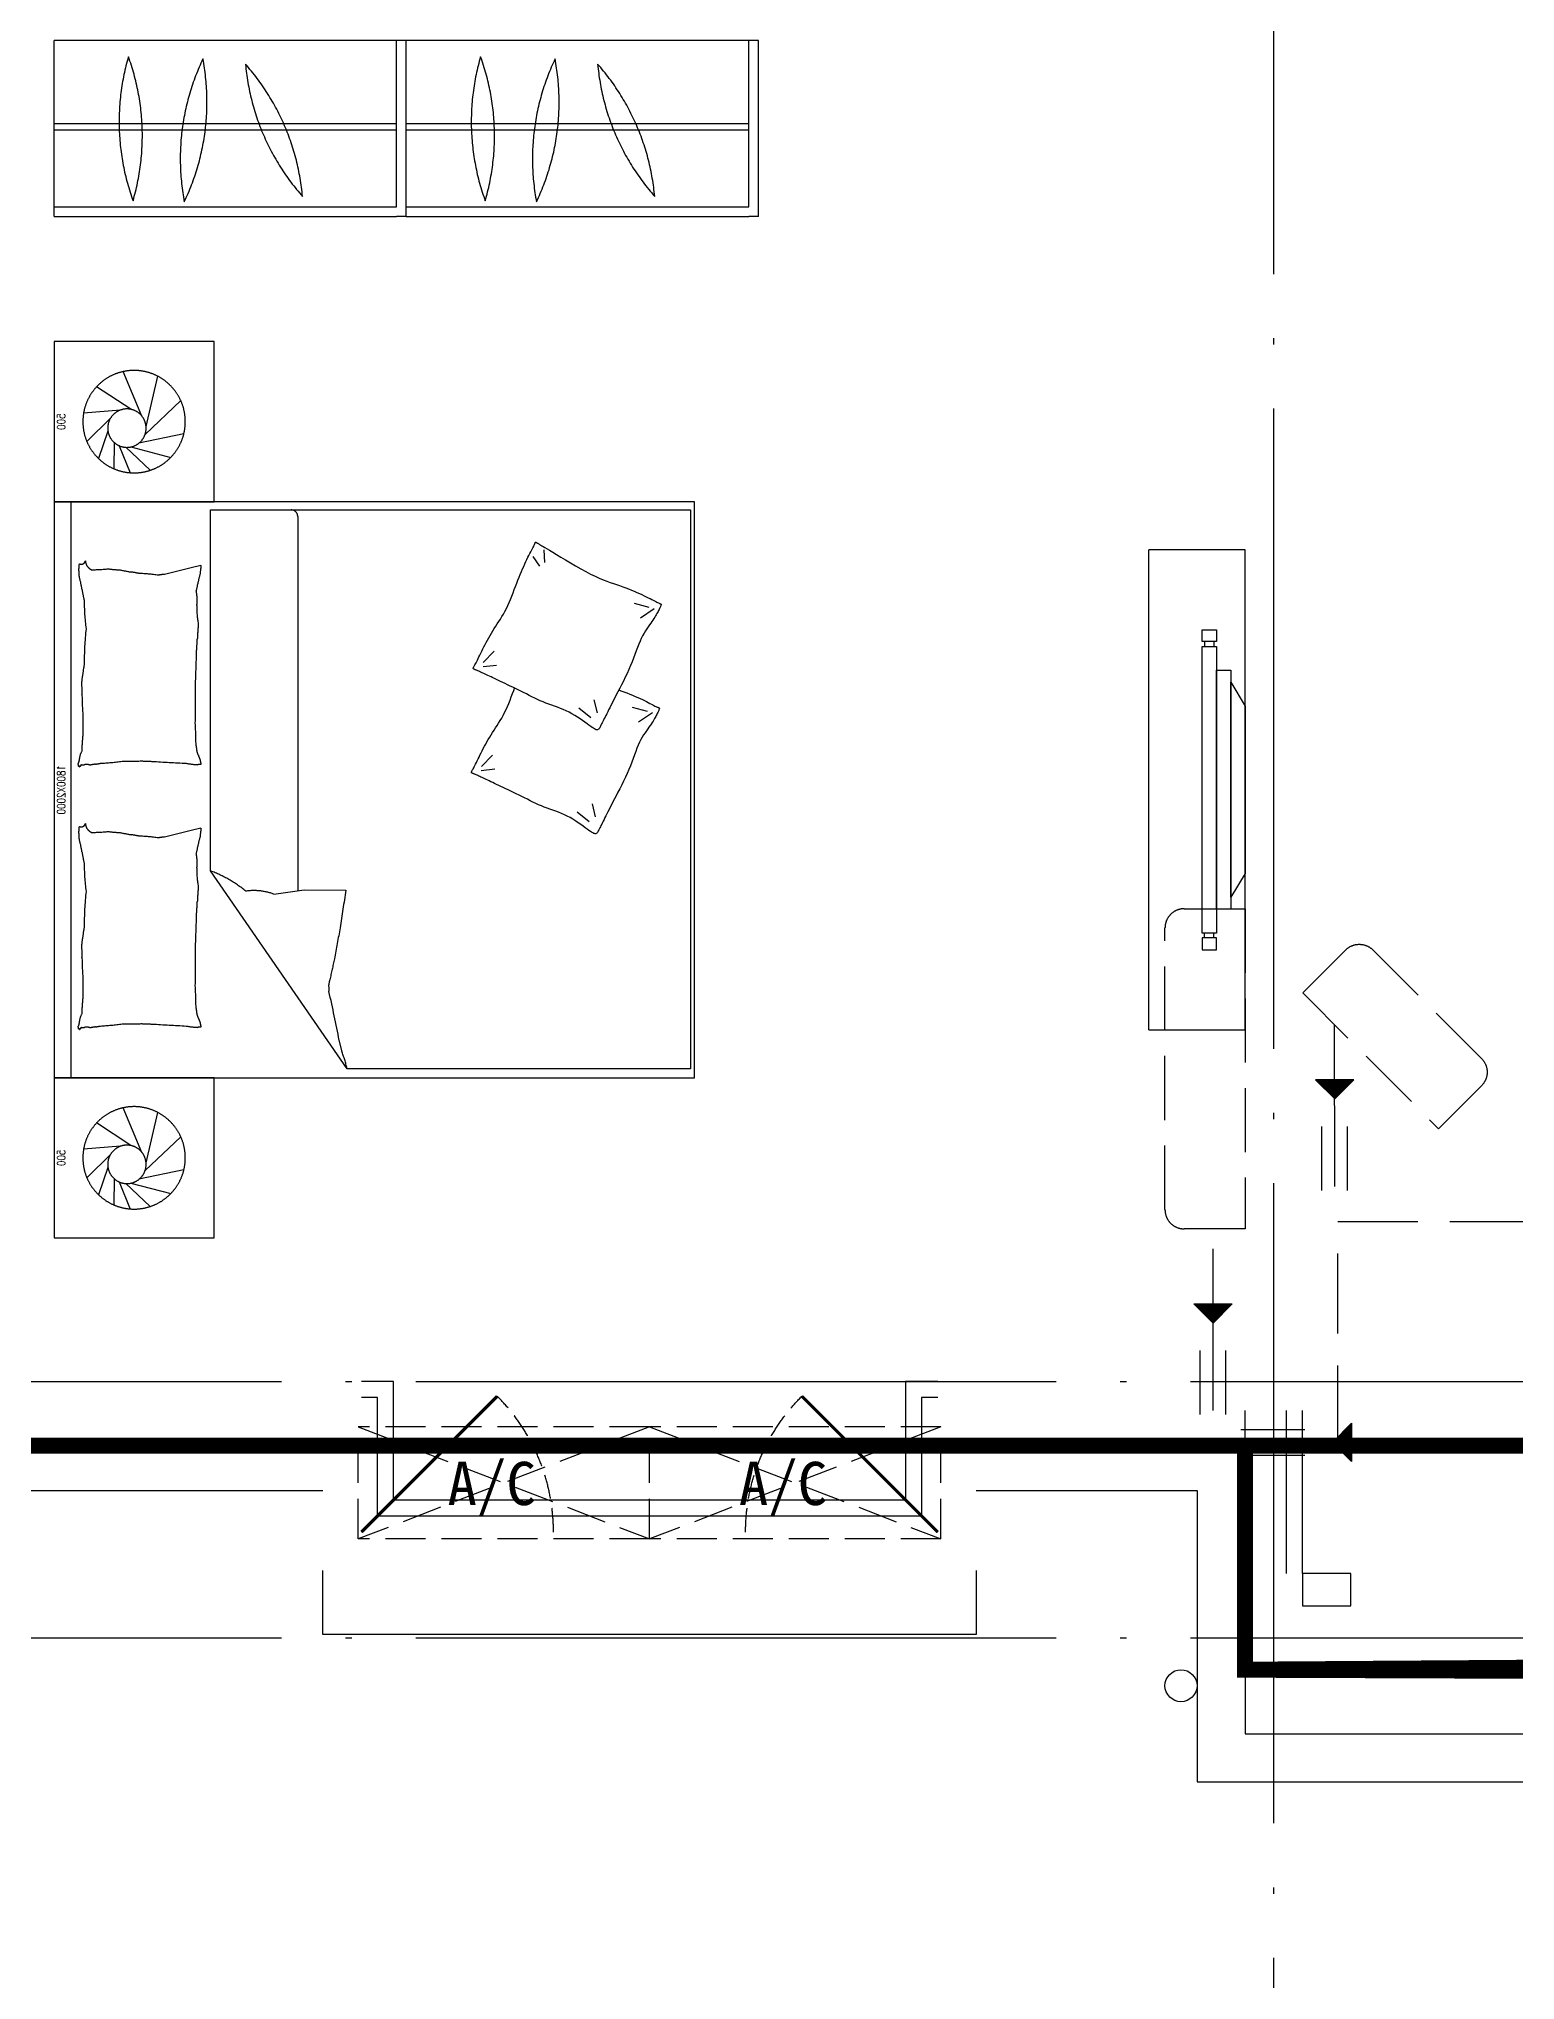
# Model space of a CAD drawing. Extents: x 23000734 to 24262965, y -11528137 to -9789882.
# Drawn here: x 24231257 to 24235869, y -10053910 to -10047845 of the extents above; entities that cross this region are included whole.
import ezdxf
from ezdxf.enums import TextEntityAlignment as Align

# ---------------------------------------------------------------- set-up
doc = ezdxf.new("R2010")
doc.units = 0
doc.header["$LTSCALE"] = 1000
for name, pattern in [('DASH', [0.35, 0.25, -0.1]), ('DASHDOTX2', [50.8, 25.4, -12.7, 0, -12.7]), ('DOTE', [2.4200000000000004, 2, -0.2, 0.02, -0.2])]:
    doc.linetypes.add(name, pattern=pattern)
for name, color, linetype in [('0-0全面积', 3, 'Continuous'), ('0-0半面积', 10, 'Continuous'), ('0-开启示意', 154, 'Continuous'), ('0-栏杆', 141, 'Continuous'), ('0-看线', 173, 'Continuous'), ('0-线脚', 6, 'Continuous'), ('_0', 7, 'Continuous'), ('A-SURFACE', 6, 'Continuous'), ('A-活动家具', 8, 'Continuous'), ('B-家具', 167, 'DASHDOTX2'), ('BALCONY', 6, 'Continuous'), ('DOTE', 249, 'DOTE'), ('KT', 8, 'Continuous'), ('PUB_STRM', 4, 'Continuous'), ('图审修改', 1, 'Continuous'), ('栏杆', 163, 'Continuous'), ('空调', 6, 'Continuous')]:
    doc.layers.add(name, color=color, linetype=linetype)
doc.layers.add('J-洁具', color=167, linetype='Continuous', lineweight=9)
doc.styles.add('Dimension', font='romans.shx', dxfattribs={"width": 0.8, "bigfont": 'chs.shx'})
doc.styles.add('黑体', font='SIMHEI_0.TTF', dxfattribs={"width": 0.8})

# ---------------------------------------------------------------- blocks, each defined once
blk = doc.blocks.new('cvb')
at = {"layer": 'B-家具'}
for p, q in [((23188.14249599422, 22857.39093565755), (23488.14249599399, 22857.39093565755)), ((23188.14249599422, 22857.39093565755), (23188.14249599422, 21357.39093565755)), ((23488.14249599399, 22857.39093565755), (23488.14249599399, 21357.39093565755)), ((23353.8129949295, 22570.07750280946), (23353.8129949295, 22607.39093564404)), ((23353.8129949295, 22607.39093564404), (23398.58911433117, 22607.39093564404)), ((23398.58911433117, 22570.07750280946), (23353.8129949295, 22570.07750280946)), ((23361.27568149636, 22570.07750280946), (23361.27568149636, 22555.15212967526)), ((23391.12642776431, 22570.07750280946), (23391.12642776431, 22555.15212967526)), ((23398.58911433117, 22607.39093564404), (23398.58911433117, 22570.07750280946)), ((23398.58911433117, 22555.15212967526), (23353.8129949295, 22555.15212967526)), ((23353.8129949295, 22555.15212967526), (23353.8129949295, 21659.62974164262)), ((23398.58911433117, 21659.62974164262), (23398.58911433117, 22555.15212967526)), ((23443.36523373285, 22480.52526400611), (23398.58911433117, 22480.52526400611)), ((23398.58911433117, 22480.52526400611), (23398.58911433117, 21734.25660731178)), ((23443.36523373285, 21734.25660731178), (23443.36523373285, 22480.52526400611)), ((23488.1413531343, 22368.58496550191), (23443.36523373285, 22443.21183117107)), ((23443.36523373285, 22443.21183117107), (23443.36523373285, 21771.57004014635)), ((23488.1413531343, 21846.19690581597), (23488.1413531343, 22368.58496550191)), ((23443.36523373285, 21771.57004014635), (23488.1413531343, 21846.19690581597)), ((23398.58911433117, 21734.25660731178), (23443.36523373285, 21734.25660731178)), ((23353.8129949295, 21659.62974164262), (23398.58911433117, 21659.62974164262)), ((23361.27568149636, 21644.70436850842), (23361.27568149636, 21659.62974164262)), ((23391.12642776431, 21644.70436850842), (23391.12642776431, 21659.62974164262)), ((23398.58911433117, 21644.70436850842), (23353.8129949295, 21644.70436850842)), ((23353.8129949295, 21644.70436850842), (23353.8129949295, 21607.39093567384)), ((23353.8129949295, 21607.39093567384), (23398.58911433117, 21607.39093567384)), ((23398.58911433117, 21607.39093567384), (23398.58911433117, 21644.70436850842)), ((23488.14249599399, 21357.39093565755), (23188.14249599422, 21357.39093565755))]:
    blk.add_line(p, q, dxfattribs=at)
blk = doc.blocks.new('bed by Fuxin1')
at = {"layer": 'B-家具'}
for p, q in [((-1186.271166650578, -207.6046487912536), (-1176.753190827556, -92.25252211047336)), ((-1161.849783739541, -176.9984500540886), (-1088.072924720123, -102.4702153892722)), ((1113.728833349422, -207.6046487912536), (1123.246809172444, -92.25252211024053)), ((1138.150216260459, -176.9984500538558), (1211.927075279877, -102.4702153892722)), ((-1188.577992403414, -239.3654132816009), (-1259.094473023433, -132.9598532309756)), ((-1119.952157660387, -168.4773365664296), (-1034.936039839871, -138.8231810485013)), ((1111.422007596586, -239.3654132816009), (1040.905526976567, -132.9598532309756)), ((1180.047842339613, -168.4773365661968), (1265.063960160129, -138.8231810482685)), ((-1167.251010463573, -274.4944926591124), (-1306.299359836616, -215.7872813900467)), ((-1085.334761456586, -187.3115211499389), (-1003.034894743469, -186.7445035043638)), ((-1074.842479303479, -203.4350596559234), (-990.2083604168147, -237.5140224564821)), ((-1070.998925298452, -239.9606974695344), (-1038.522465684917, -364.7726419626269)), ((-1069.811269171536, -224.5112741049379), (-998.2065077074803, -300.5839470343199)), ((1132.748989536427, -274.4944926588796), (993.7006401633844, -215.7872813898139)), ((1214.665238543414, -187.3115211499389), (1296.965105256531, -186.7445035043638)), ((1225.157520696521, -203.4350596556906), (1309.791639583185, -237.5140224564821)), ((1229.001074701548, -239.9606974695344), (1261.477534315083, -364.7726419623941)), ((1230.188730828464, -224.5112741047051), (1301.793492292985, -300.5839470343199)), ((-1134.362157017924, -287.4755647075363), (-1291.667503811419, -324.5741933402605)), ((-1110.339517173823, -284.4567467980087), (-1216.133386817295, -395.6927422629669)), ((-1084.198009771295, -265.0417793807574), (-1113.227470436599, -405.7169903046452)), ((1165.637842982076, -287.4755647075363), (1008.332496188115, -324.5741933402605)), ((1189.660482826177, -284.4567467980087), (1083.866613182705, -395.6927422629669)), ((1215.801990228705, -265.0417793807574), (1186.772529563401, -405.7169903044123))]:
    blk.add_line(p, q, dxfattribs=at)
at = {"layer": 'B-家具', "extrusion": (0, 0, -1)}
for p, q in [((-115.1078888084739, -1333.686567584286), (-121.8590299361385, -1337.079488043673)), ((-108.5549111110158, -1330.457889473997), (-115.1078888084739, -1333.686567584286)), ((-102.24558538571, -1327.394919957733), (-108.5549111110158, -1330.457889473997)), ((-96.2254001731053, -1324.499125280418), (-102.24558538571, -1327.394919957733)), ((-90.53984401468188, -1321.771971687209), (-96.2254001731053, -1324.499125280418)), ((-85.23440545191988, -1319.214925423265), (-90.53984401468188, -1321.771971687209)), ((-80.35457302583382, -1316.829452733509), (-85.23440545191988, -1319.214925423265)), ((-75.94583527790383, -1314.617019863101), (-80.35457302583382, -1316.829452733509)), ((-72.04023060994223, -1312.58043037029), (-75.94583527790383, -1314.617019863101)), ((-68.61599686741829, -1310.727837066166), (-72.04023060994223, -1312.58043037029)), ((-65.63792175566778, -1309.068730074447), (-68.61599686741829, -1310.727837066166)), ((-63.07079298002645, -1307.612599520013), (-65.63792175566778, -1309.068730074447)), ((-60.87939824629575, -1306.368935526814), (-63.07079298002645, -1307.612599520013)), ((-59.02852526074275, -1305.347228218801), (-60.87939824629575, -1306.368935526814)), ((-57.48296172870323, -1304.556967720855), (-59.02852526074275, -1305.347228218801)), ((-56.20749535551295, -1304.00764415646), (-57.48296172870323, -1304.556967720855)), ((-55.16671571740881, -1303.704492753139), (-56.20749535551295, -1304.00764415646)), ((-54.32441986957565, -1303.635729148984), (-55.16671571740881, -1303.704492753139)), ((-53.64420673809946, -1303.785314084729), (-54.32441986957565, -1303.635729148984)), ((-53.0896752490662, -1304.137208301341), (-53.64420673809946, -1303.785314084729)), ((-52.62442432809621, -1304.675372540019), (-53.0896752490662, -1304.137208301341)), ((-52.21205290127546, -1305.383767541265), (-52.62442432809621, -1304.675372540019)), ((-51.81615989422426, -1306.246354046511), (-52.21205290127546, -1305.383767541265)), ((-51.40034423209727, -1307.247092796257), (-51.81615989422426, -1306.246354046511)), ((-50.93290496245027, -1308.375453274231), (-51.40034423209727, -1307.247092796257)), ((-50.40094161359593, -1309.642939933576), (-50.93290496245027, -1308.375453274231)), ((-49.79625383485109, -1311.066565969726), (-50.40094161359593, -1309.642939933576)), ((-49.11064127553254, -1312.663344578585), (-49.79625383485109, -1311.066565969726)), ((-48.33590358542278, -1314.450288955821), (-49.11064127553254, -1312.663344578585)), ((-47.46384041383862, -1316.444412296871), (-48.33590358542278, -1314.450288955821)), ((-46.48625141009688, -1318.662727797404), (-47.46384041383862, -1316.444412296871)), ((-45.39493622351438, -1321.122248653322), (-46.48625141009688, -1318.662727797404)), ((-44.1828312673606, -1323.836795383599), (-45.39493622351438, -1321.122248653322)), ((-42.84742000885308, -1326.807417800417), (-44.1828312673606, -1323.836795383599)), ((-41.38732267916203, -1330.031973039266), (-42.84742000885308, -1326.807417800417)), ((-39.80115950992331, -1333.508318236331), (-41.38732267916203, -1330.031973039266)), ((-38.08755073137581, -1337.234310526866), (-39.80115950992331, -1333.508318236331)), ((-216.1905339038931, -1393.420611183858), (-224.1694173384458, -1398.163228216348)), ((-208.4983374774456, -1388.626814885531), (-216.1905339038931, -1393.420611183858)), ((-201.0250836452469, -1383.815957757179), (-208.4983374774456, -1388.626814885531)), ((-193.703027994372, -1379.022158234613), (-201.0250836452469, -1383.815957757179)), ((-186.4644261118956, -1374.279534753412), (-193.703027994372, -1379.022158234613)), ((-179.2415335844271, -1369.62220574962), (-186.4644261118956, -1374.279534753412)), ((-171.9821615256369, -1365.079506652663), (-179.2415335844271, -1369.62220574962)), ((-164.6963431518525, -1360.661640867591), (-171.9821615256369, -1365.079506652663)), ((-157.4096672073938, -1356.374028793303), (-164.6963431518525, -1360.661640867591)), ((-150.1477224351838, -1352.222090828698), (-157.4096672073938, -1356.374028793303)), ((-142.9360975786112, -1348.211247372674), (-150.1477224351838, -1352.222090828698)), ((-135.8003813810647, -1344.346918823896), (-142.9360975786112, -1348.211247372674)), ((-128.7661625854671, -1340.634525581263), (-135.8003813810647, -1344.346918823896)), ((-121.8590299361385, -1337.079488043673), (-128.7661625854671, -1340.634525581263)), ((-36.24511657562107, -1341.207807046827), (-38.08755073137581, -1337.234310526866)), ((-34.27247727336362, -1345.4266649317), (-36.24511657562107, -1341.207807046827)), ((-32.16825305577368, -1349.888741317205), (-34.27247727336362, -1345.4266649317)), ((-29.93051329720765, -1354.595461925492), (-32.16825305577368, -1349.888741317205)), ((-27.55512394523248, -1359.562526824651), (-29.93051329720765, -1354.595461925492)), ((-25.0374000906013, -1364.809204668971), (-27.55512394523248, -1359.562526824651)), ((-22.37265682406723, -1370.35476411297), (-25.0374000906013, -1364.809204668971)), ((-19.55620923731476, -1376.218473810935), (-22.37265682406723, -1370.35476411297)), ((-16.58337242016569, -1382.41960241762), (-19.55620923731476, -1376.218473810935)), ((-13.44946146383882, -1388.977418587077), (-16.58337242016569, -1382.41960241762)), ((-10.14979145908728, -1395.911190974293), (-13.44946146383882, -1388.977418587077)), ((-310.5227499543689, -1435.802896210225), (-317.3712477870286, -1438.423138758633)), ((-300.445770715829, -1431.986636486836), (-310.5227499543689, -1435.802896210225)), ((-290.2643822128884, -1428.11532122083), (-300.445770715829, -1431.986636486836)), ((-280.0776393641718, -1424.172537240665), (-290.2643822128884, -1428.11532122083)), ((-269.9845970883034, -1420.141871374333), (-280.0776393641718, -1424.172537240665)), ((-260.0843103034422, -1416.006910450058), (-269.9845970883034, -1420.141871374333)), ((-250.4758339286782, -1411.751241296297), (-260.0843103034422, -1416.006910450058)), ((-241.2582228817046, -1407.358450741041), (-250.4758339286782, -1411.751241296297)), ((-232.5027321930975, -1402.820547547424), (-241.2582228817046, -1407.358450741041)), ((-224.1694173384458, -1398.163228216348), (-232.5027321930975, -1402.820547547424)), ((-6.682753698900342, -1403.228449534159), (-10.14979145908728, -1395.911190974293)), ((-3.05904428428039, -1410.889769427478), (-6.682753698900342, -1403.228449534159)), ((0.7075644819997251, -1418.843987114727), (-3.05904428428039, -1410.889769427478)), ((4.603300297167152, -1427.03993905778), (0.7075644819997251, -1418.843987114727)), ((8.61439085798338, -1435.426461717347), (4.603300297167152, -1427.03993905778)), ((12.72706386214122, -1443.952391554834), (8.61439085798338, -1435.426461717347)), ((16.92754700640216, -1452.566565031419), (12.72706386214122, -1443.952391554834)), ((21.20206798799336, -1461.217818608508), (16.92754700640216, -1452.566565031419)), ((25.53244641842321, -1469.865437089931), (21.20206798799336, -1461.217818608508)), ((29.88286957051605, -1478.5104986527), (25.53244641842321, -1469.865437089931)), ((34.2131166299805, -1487.164529816248), (29.88286957051605, -1478.5104986527)), ((38.48296678438783, -1495.839057100005), (34.2131166299805, -1487.164529816248)), ((42.65219921944663, -1504.545607023872), (38.48296678438783, -1495.839057100005)), ((46.68059312319383, -1513.295706107048), (42.65219921944663, -1504.545607023872)), ((50.52792768133804, -1522.100880869199), (46.68059312319383, -1513.295706107048)), ((54.15398208098486, -1530.972657830222), (50.52792768133804, -1522.100880869199)), ((57.54174095951021, -1539.917612175224), (54.15398208098486, -1530.972657830222)), ((60.7670107553713, -1548.922513753641), (57.54174095951021, -1539.917612175224)), ((63.928803359624, -1557.969181079883), (60.7670107553713, -1548.922513753641)), ((67.12613066053018, -1567.039432669058), (63.928803359624, -1557.969181079883)), ((70.4580045491457, -1576.115087036276), (67.12613066053018, -1567.039432669058)), ((74.0234369141981, -1585.177962695947), (70.4580045491457, -1576.115087036276)), ((77.92143964581192, -1594.209878163412), (74.0234369141981, -1585.177962695947)), ((82.25102463364601, -1603.192651953083), (77.92143964581192, -1594.209878163412)), ((87.07011210406199, -1612.096793991979), (82.25102463364601, -1603.192651953083)), ((92.2722556265071, -1620.847579852212), (87.07011210406199, -1612.096793991979)), ((97.70991710899398, -1629.358976518502), (92.2722556265071, -1620.847579852212)), ((103.2355584572069, -1637.54495097464), (97.70991710899398, -1629.358976518502)), ((108.7016415782273, -1645.319470205111), (103.2355584572069, -1637.54495097464)), ((113.9606283791363, -1652.596501194173), (108.7016415782273, -1645.319470205111)), ((118.864980766084, -1659.290010926081), (113.9606283791363, -1652.596501194173)), ((123.2671606456861, -1665.313966384856), (118.864980766084, -1659.290010926081)), ((127.0484979613684, -1670.607588094892), (123.2671606456861, -1665.313966384856)), ((130.2057947982103, -1675.211110740434), (127.0484979613684, -1670.607588094892)), ((132.7647212790325, -1679.190022545634), (130.2057947982103, -1675.211110740434)), ((130.9312557526864, -1698.777989262715), (133.0221524629742, -1697.567756177392)), ((134.7509475257248, -1682.609811734641), (132.7647212790325, -1679.190022545634)), ((133.0221524629742, -1697.567756177392), (134.7407008218579, -1696.338841320947)), ((134.7407008218579, -1696.338841320947), (136.0689005116001, -1695.037994762184)), ((136.1901436597109, -1685.535966531839), (134.7509475257248, -1682.609811734641)), ((136.0689005116001, -1695.037994762184), (136.9887512130663, -1693.611966570141)), ((137.1079798038118, -1688.033975161379), (136.1901436597109, -1685.535966531839)), ((136.9887512130663, -1693.611966570141), (137.482252608519, -1692.007506814087)), ((137.5301260794513, -1690.169325847179), (137.1079798038118, -1688.033975161379)), ((137.482252608519, -1692.007506814087), (137.5301260794513, -1690.169325847179)), ((7.855473787058145, -1761.354174785316), (18.54713022429496, -1755.816195452353)), ((18.54713022429496, -1755.816195452353), (28.60349808307365, -1750.597342089983)), ((28.60349808307365, -1750.597342089983), (37.93758471915498, -1745.779496642295)), ((37.93758471915498, -1745.779496642295), (46.57914305198938, -1741.348855860066)), ((46.57914305198938, -1741.348855860066), (54.58711239276454, -1737.267695194809)), ((54.58711239276454, -1737.267695194809), (62.02043205266818, -1733.498290098272)), ((62.02043205266818, -1733.498290098272), (68.93804134242237, -1730.002916022437)), ((68.93804134242237, -1730.002916022437), (75.3988795732148, -1726.743848418817)), ((75.3988795732148, -1726.743848418817), (81.4618860562332, -1723.683362739393)), ((81.4618860562332, -1723.683362739393), (87.18600010219961, -1720.783734435681)), ((87.18600010219961, -1720.783734435681), (92.61991292936727, -1718.015009408118)), ((92.61991292936727, -1718.015009408118), (97.77132338704541, -1715.378315348644)), ((97.77132338704541, -1715.378315348644), (102.6376822306775, -1712.882550398353)), ((102.6376822306775, -1712.882550398353), (107.2164402161725, -1710.536612697178)), ((107.2164402161725, -1710.536612697178), (111.5050480994396, -1708.349400386447)), ((111.5050480994396, -1708.349400386447), (115.5009566363879, -1706.329811606091)), ((115.5009566363879, -1706.329811606091), (119.201616583392, -1704.486744496971)), ((119.201616583392, -1704.486744496971), (122.6044786954299, -1702.829097199719)), ((122.6044786954299, -1702.829097199719), (125.7044185507111, -1701.355409842916)), ((125.7044185507111, -1701.355409842916), (128.4860110091977, -1700.022790507413)), ((128.4860110091977, -1700.022790507413), (130.9312557526864, -1698.777989262715)), ((-311.8166082259268, -1764.27136296127), (-309.5671538305469, -1770.565801961813)), ((-309.5671538305469, -1770.565801961813), (-306.0821292712353, -1779.944353712024)), ((-306.0821292712353, -1779.944353712024), (-302.5397221860476, -1789.136301780352)), ((-302.5397221860476, -1789.136301780352), (-298.9661594242789, -1798.094354458619)), ((-298.9661594242789, -1798.094354458619), (-295.3876678366214, -1806.771220038878)), ((-295.3876678366214, -1806.771220038878), (-291.8304742733017, -1815.119606812717)), ((-291.8304742733017, -1815.119606812717), (-288.3208055836149, -1823.092223072192)), ((-129.7414883007295, -1820.755036817165), (-119.6315245558508, -1816.87410855107)), ((-119.6315245558508, -1816.87410855107), (-109.0451655215584, -1812.954565217951)), ((-109.0451655215584, -1812.954565217951), (-98.04209732171148, -1808.919830485946)), ((-98.04209732171148, -1808.919830485946), (-86.68200607923791, -1804.693328022026)), ((-86.68200607923791, -1804.693328022026), (-75.02457791613415, -1800.198481494095)), ((-75.02457791613415, -1800.198481494095), (-63.12949895625934, -1795.35871456936)), ((-63.12949895625934, -1795.35871456936), (-51.06587080750614, -1790.127847511554)), ((-51.06587080750614, -1790.127847511554), (-38.94045702088624, -1784.581286967732)), ((-38.94045702088624, -1784.581286967732), (-26.8694366319105, -1778.824836180313)), ((-26.8694366319105, -1778.824836180313), (-14.96898867702112, -1772.96429839218)), ((-14.96898867702112, -1772.96429839218), (-3.35529219172895, -1767.10547684622)), ((-3.35529219172895, -1767.10547684622), (7.855473787058145, -1761.354174785316)), ((-288.3208055836149, -1823.092223072192), (-284.8848886182532, -1830.641777109355)), ((-284.8848886182532, -1830.641777109355), (-281.5488993772306, -1837.728239420569)), ((-281.5488993772306, -1837.728239420569), (-278.3388104662299, -1844.340629321057)), ((-278.3388104662299, -1844.340629321057), (-275.2805436402559, -1850.475228331285)), ((-275.2805436402559, -1850.475228331285), (-272.4000206547789, -1856.128317971015)), ((-272.4000206547789, -1856.128317971015), (-269.7231632652692, -1861.296179760713)), ((-269.7231632652692, -1861.296179760713), (-267.2758932276629, -1865.97509521991)), ((-267.2758932276629, -1865.97509521991), (-265.0841322964989, -1870.16134586907)), ((-265.0841322964989, -1870.16134586907), (-263.1738022277132, -1873.851213228423)), ((-263.1738022277132, -1873.851213228423), (-261.5611052550375, -1877.048658367246)), ((-261.5611052550375, -1877.048658367246), (-260.2233655233867, -1879.788360553794)), ((-260.2233655233867, -1879.788360553794), (-259.1281876559369, -1882.112678605132)), ((-232.4462374653667, -1881.098153251922), (-229.1837305952795, -1879.402378885774)), ((-229.1837305952795, -1879.402378885774), (-225.7465957249515, -1877.568805625662)), ((-225.7465957249515, -1877.568805625662), (-222.1201616660692, -1875.566856106743)), ((-222.1201616660692, -1875.566856106743), (-218.2897572317161, -1873.365952963708)), ((-218.2897572317161, -1873.365952963708), (-214.2407112340443, -1870.935518831015)), ((-214.2407112340443, -1870.935518831015), (-209.9583524856716, -1868.244976343121)), ((-209.9583524856716, -1868.244976343121), (-205.4280097982846, -1865.263748134952)), ((-205.4280097982846, -1865.263748134952), (-200.6350119849667, -1861.961256841198)), ((-200.6350119849667, -1861.961256841198), (-195.5592554030009, -1858.323332873639)), ((-195.5592554030009, -1858.323332873639), (-190.1589065892622, -1854.401437752647)), ((-190.1589065892622, -1854.401437752647), (-184.3866996252909, -1850.263440776151)), ((-184.3866996252909, -1850.263440776151), (-178.1953685940243, -1845.977211241843)), ((-178.1953685940243, -1845.977211241843), (-171.5376475774683, -1841.610618447186)), ((-171.5376475774683, -1841.610618447186), (-164.3662706566975, -1837.231531690108)), ((-164.3662706566975, -1837.231531690108), (-156.633971914649, -1832.907820268301)), ((-156.633971914649, -1832.907820268301), (-148.2934854333289, -1828.707353479229)), ((-148.2934854333289, -1828.707353479229), (-139.3153706341982, -1824.673926349264)), ((-139.3153706341982, -1824.673926349264), (-129.7414883007295, -1820.755036817165)), ((-259.1281876559369, -1882.112678605132), (-258.2431762753986, -1884.063971339026)), ((-258.2431762753986, -1884.063971339026), (-257.5359360054135, -1885.68459757301)), ((-257.5359360054135, -1885.68459757301), (-256.9740714682266, -1887.016916124616)), ((-256.9740714682266, -1887.016916124616), (-256.5251872879453, -1888.103285811143)), ((-256.5251872879453, -1888.103285811143), (-256.1568880872801, -1888.986065450124)), ((-256.1568880872801, -1888.986065450124), (-255.8349388483912, -1889.70037564286)), ((-255.8349388483912, -1889.70037564286), (-255.5177459921688, -1890.252384125721)), ((-255.5177459921688, -1890.252384125721), (-255.1618762989528, -1890.641020418145)), ((-255.1618762989528, -1890.641020418145), (-254.7238965486176, -1890.865214040736)), ((-254.7238965486176, -1890.865214040736), (-254.1603735210374, -1890.923894513166)), ((-254.1603735210374, -1890.923894513166), (-253.4278739960864, -1890.815991355106)), ((-253.4278739960864, -1890.815991355106), (-252.4829647545703, -1890.540434087161)), ((-252.4829647545703, -1890.540434087161), (-251.2822125763632, -1890.096152228536)), ((-251.2822125763632, -1890.096152228536), (-249.7923255972564, -1889.483557328815)), ((-249.7923255972564, -1889.483557328815), (-248.0205773795024, -1888.708989051403)), ((-248.0205773795024, -1888.708989051403), (-245.9843828412704, -1887.780269088922)), ((-245.9843828412704, -1887.780269088922), (-243.7011568997987, -1886.705219134688)), ((-243.7011568997987, -1886.705219134688), (-241.1883144732565, -1885.491660881089)), ((-241.1883144732565, -1885.491660881089), (-238.4632704802789, -1884.147416020744)), ((-238.4632704802789, -1884.147416020744), (-235.5434398385696, -1882.68030624697)), ((-235.5434398385696, -1882.68030624697), (-232.4462374653667, -1881.098153251922))]:
    blk.add_line(p, q, dxfattribs=at)
at = {"layer": 'B-家具'}
for points in [[(-900, 0), (-900, -500), (-1400, -500), (-1400, 0)], [(1400, 0), (1400, -500), (900, -500), (900, 0)]]:
    blk.add_lwpolyline(points, close=True, dxfattribs=at)
at = {"layer": 'B-家具', "extrusion": (0, 0, -1)}
for points in [[(900, 0), (-900, 0), (-900, -2000), (900, -2000)], [(557.2088041095994, -1886.652070249664), (553.9462972395122, -1884.956295883283), (550.5091623691842, -1883.122722623404), (546.8827283103019, -1881.120773104485), (543.0523238759488, -1878.919869961217), (539.003277878277, -1876.489435828524), (534.7209191299044, -1873.798893340863), (530.1905764425173, -1870.817665132694), (525.3975786291994, -1867.51517383894), (520.3218220472336, -1863.877249871148), (514.9214732330292, -1859.955354750389), (509.1492662695237, -1855.817357773893), (502.9579352382571, -1851.531128239352), (496.300214221701, -1847.164535444696), (489.1288373009302, -1842.785448687617), (481.3965385588817, -1838.46173726581), (473.0560520775616, -1834.261270476738), (464.0779372784309, -1830.227843346773), (454.5040549449623, -1826.308953814907), (444.3940911996178, -1822.428025548579), (433.8077321657911, -1818.508482215693), (422.8046639659442, -1814.473747483455), (411.4445727234706, -1810.247245019535), (399.7871445603669, -1805.752398491604), (387.8920656004921, -1800.912631567102), (375.8284374517389, -1795.681764509296), (363.703023665119, -1790.135203965241), (351.6320032761432, -1784.378753177822), (339.7315553212538, -1778.518215389922), (328.1178588359617, -1772.659393843962), (316.9070928571746, -1766.908091783058), (306.2154364199378, -1761.370112450095), (296.1590685611591, -1756.151259087492), (286.8249819250777, -1751.333413640037), (278.1834235922433, -1746.902772857808), (270.1754542510025, -1742.821612192551), (262.7421345915645, -1739.052207096014), (255.8245253018104, -1735.556833019946), (249.3636870710179, -1732.297765416326), (243.3006805879995, -1729.237279736903), (237.5765665420331, -1726.337651433423), (232.1426537143998, -1723.568926405627), (226.9912432571873, -1720.932232346386), (222.1248844135553, -1718.436467395863), (217.5461264280602, -1716.09052969492), (213.2575185447931, -1713.903317383956), (209.2616100078449, -1711.8837286036), (205.5609500608407, -1710.040661494713), (202.1580879483372, -1708.383014197228), (199.0581480935216, -1706.909326840425), (196.276555635035, -1705.576707505155), (193.8313108915463, -1704.331906260224), (191.7404141812585, -1703.121673175134), (190.0218658223748, -1701.892758318456), (188.6936661326326, -1700.591911759693), (187.7738154311664, -1699.16588356765), (187.2803140357137, -1697.561423811596), (187.2324405647814, -1695.723242844921), (187.654586840421, -1693.587892158888), (188.5724229845218, -1691.089883529581), (190.011619118508, -1688.163728732383), (191.9978453652002, -1684.743939543376), (194.5567718460225, -1680.765027738176), (197.7140686828643, -1676.161505092634), (201.4954059985466, -1670.867883382598), (205.8975858781487, -1664.84392792359), (210.8019382650964, -1658.150418191915), (216.0609250660054, -1650.873387202853), (221.5270081870258, -1643.098867972149), (227.0526495352387, -1634.912893516012), (232.4903110177256, -1626.401496849954), (237.6924545401707, -1617.650710989488), (242.5115420105867, -1608.746568950824), (246.8411269984208, -1599.763795160921), (250.7391297300346, -1590.731879693689), (254.304562095087, -1581.669004033785), (257.6364359837025, -1572.5933496668), (260.8337632846087, -1563.523098077625), (263.9955558888614, -1554.47643075115), (267.2208256847225, -1545.471529172966), (270.6085845632479, -1536.526574827731), (274.2346389628947, -1527.65479786694), (278.0819735210389, -1518.849623104557), (282.1103674243204, -1510.099524021382), (286.2795998598449, -1501.392974097747), (290.5494500142522, -1492.718446813989), (294.8796970737167, -1484.064415650442), (299.2301202258095, -1475.419354087673), (303.5604986562394, -1466.771735606249), (307.8350196378306, -1458.12048202916), (312.0355027820915, -1449.506308552576), (316.1481757862493, -1440.980378714856), (320.1592663470656, -1432.59385605529), (324.055002162233, -1424.397904112469), (327.8216109285131, -1416.443686424987), (331.4453203431331, -1408.782366531901), (334.91235810332, -1401.465107971802), (338.2120281080715, -1394.531335584819), (341.3459390643984, -1387.973519415129), (344.3187758810818, -1381.772390808677), (347.1352234683, -1375.908681110712), (349.7999667343684, -1370.363121666713), (352.3176905889995, -1365.116443822393), (354.6930799409747, -1360.149378923234), (356.9308197000064, -1355.442658314947), (359.0350439175963, -1350.980581929442), (361.0076832198538, -1346.761724044569), (362.8501173756085, -1342.788227524608), (364.5637261536904, -1339.062235234072), (366.1498893233947, -1335.585890037008), (367.6099866530858, -1332.361334798159), (368.9453979115933, -1329.390712381341), (370.1575028677471, -1326.676165651064), (371.2488180543296, -1324.216644795146), (372.2264070580713, -1321.99832929438), (373.0984702296555, -1320.00420595333), (373.8732079197653, -1318.217261576094), (374.5588204790838, -1316.620482967468), (375.1635082578287, -1315.196856931085), (375.695471606683, -1313.929370271973), (376.16291087633, -1312.801009793999), (376.578726538457, -1311.80027104402), (376.9746195455082, -1310.937684539007), (377.3869909723289, -1310.229289537529), (377.8522418932989, -1309.691125299083), (378.4067733823322, -1309.339231082471), (379.0869865138084, -1309.189646146726), (379.9292823616415, -1309.258409750881), (380.9700619997457, -1309.561561154202), (382.245528372936, -1310.110884718364), (383.7910919049755, -1310.901145216543), (385.6419648905285, -1311.922852524323), (387.8333596242592, -1313.166516517755), (390.4004883999005, -1314.622647072189), (393.378563511651, -1316.281754063675), (396.8027972541749, -1318.134347368032), (400.7084019221365, -1320.170936860843), (405.1171396700665, -1322.383369731251), (409.9969720961526, -1324.768842421006), (415.3024106589146, -1327.325888684951), (420.987966817338, -1330.053042277927), (427.0081520299427, -1332.948836955242), (433.3174777552485, -1336.011806471739), (439.8704554527067, -1339.240484582027), (446.6215965803713, -1342.633405041182), (453.5287292296998, -1346.188442578772), (460.5629480252974, -1349.900835821405), (467.6986642228439, -1353.765164370183), (474.9102890794165, -1357.77600782644), (482.1722338516265, -1361.927945791045), (489.4589097960852, -1366.215557865333), (496.744728169404, -1370.633423650404), (504.0041002286598, -1375.176122747129), (511.2269927556626, -1379.833451751154), (518.4655946386047, -1384.576075232122), (525.787650289014, -1389.369874754688), (533.2609041216783, -1394.18073188304), (540.9531005481258, -1398.974528181599), (548.9319839826785, -1403.71714521409), (557.2652988373302, -1408.374464544933), (566.0207895259373, -1412.912367738783), (575.2384005724452, -1417.305158293806), (584.8468769476749, -1421.560827447567), (594.7471637325361, -1425.695788371842), (604.8402060084045, -1429.726454238174), (615.0269488571212, -1433.669238218572), (625.2083373600617, -1437.540553484578), (635.2853165986016, -1441.356813207967), (645.1588316545822, -1445.134430560516), (654.745105986949, -1448.88578565279), (664.0214765663259, -1452.607126350515), (672.9805587404408, -1456.290667458205), (681.6149678574875, -1459.928623780375), (689.9173192656599, -1463.513210121542), (697.8802283126861, -1467.03664128622), (705.4963103472255, -1470.491132078925), (712.7581807165407, -1473.868897303939), (719.6557870330289, -1477.158770086011), (726.1684059635736, -1480.336056828033), (732.2726464392617, -1483.37268225383), (737.9451173911802, -1486.240571086295), (743.1624277499504, -1488.911648048554), (747.9011864466593, -1491.357837863965), (752.1380024123937, -1493.551065255655), (755.849484577775, -1495.463254947215), (759.0253378702328, -1497.076113864779), (761.7076512016356, -1498.410477749305), (763.9516094797291, -1499.496964544524), (765.8123976131901, -1500.3661921944), (767.3452005102299, -1501.0487786429), (768.6052030785941, -1501.575341833988), (769.6475902264938, -1501.976499711862), (770.527546862606, -1502.28287022002), (771.2898887777701, -1502.524990120204), (771.9379552979954, -1502.73307144409), (772.4647166323848, -1502.937245040666), (772.8631429905072, -1503.167641758686), (773.1262045809999, -1503.454392447602), (773.2468716134317, -1503.827627956169), (773.21811429644, -1504.317479133606), (773.0329028400593, -1504.954076828901), (772.6874166945927, -1505.762089776341), (772.1906722784042, -1506.744338252116), (771.5548952529207, -1507.898180416785), (770.7923112777062, -1509.220974431839), (769.9151460132562, -1510.710078458069), (768.9356251205318, -1512.362850656966), (767.8659742595628, -1514.176649189554), (766.7184190908447, -1516.148832216859), (765.4777901442721, -1518.316532242345), (764.0193374291994, -1520.875979138538), (762.1909158229828, -1524.063177120173), (759.8403802043758, -1528.11413040245), (756.8155854516663, -1533.264843200101), (752.9643864436075, -1539.75131972786), (748.134638057556, -1547.809564200696), (742.1741951727308, -1557.67558083334), (735.0059031490237, -1569.479805298848), (726.8525692746043, -1582.93039910146), (718.0119913211092, -1597.629955203505), (708.7819670583121, -1613.181066567311), (699.4602942569181, -1629.186326155206), (690.3447706880979, -1645.248326929519), (681.7331941216253, -1660.969661852578), (673.9233623286709, -1675.952923886711), (667.1382447266951, -1689.888679243624), (661.3014973225072, -1702.819387131371), (656.2619477696717, -1714.875480007613), (651.8684237222187, -1726.187390330248), (647.9697528337128, -1736.885550556704), (644.4147627572529, -1747.100393144647), (641.0522811478004, -1756.962350551737), (637.7311356579885, -1766.60185523564), (634.3297204747796, -1776.119718959555), (630.844695915468, -1785.498270709766), (627.3022888302803, -1794.690218777861), (623.7287260685116, -1803.648271456128), (620.1502344808541, -1812.325137036387), (616.5930409175344, -1820.673523810226), (613.0833722278476, -1828.646140069934), (609.6474552620202, -1836.195694106864), (606.3114660214633, -1843.282156418078), (603.1013771104626, -1849.894546318799), (600.0431102844886, -1856.029145328794), (597.1625872990116, -1861.682234968757), (594.485729909502, -1866.850096758222), (592.03845987143, -1871.529012217652), (589.8466989407316, -1875.715262866812), (587.9363688719459, -1879.405130226165), (586.3236718992703, -1882.602575364988), (584.9859321676195, -1885.342277551303), (583.890754299704, -1887.666595602874), (583.0057429196313, -1889.617888336768), (582.2985026491806, -1891.238514570752), (581.7366381124593, -1892.570833122125), (581.287753932178, -1893.657202808652), (580.9194547315128, -1894.539982447866), (580.5975054926239, -1895.254292640602), (580.2803126364015, -1895.80630112323), (579.9244429431856, -1896.194937415887), (579.4864631928504, -1896.419131038478), (578.9229401648045, -1896.477811510675), (578.1904406403191, -1896.369908352848), (577.245531398803, -1896.09435108467), (576.044779220596, -1895.650069226278), (574.5548922414891, -1895.037474326324), (572.7831440237351, -1894.262906048913), (570.7469494850375, -1893.334186086664), (568.4637235435657, -1892.25913613243), (565.9508811174892, -1891.045577878598), (563.2258371245116, -1889.701333018485), (560.3060064823367, -1888.234223244479)]]:
    blk.add_lwpolyline(points, close=True, dxfattribs=at)
for points in [[(900, -52.37141133332625), (-900, -52.37141133332625)], [(-871.5715297618881, -915.9286437097471), (-253.4887384483591, -488.5309666635003), (874.1829246780835, -488.5309666635003), (874.1829246762209, -1987.830453252187), (-871.5715297618881, -1987.830453251721), (-871.5715297618881, -915.9286437097471)], [(397.0730256862007, -1340.545671727275), (432.9155892250128, -1375.210578095168)], [(385.0563422990963, -1340.158618236892), (389.7254259265028, -1382.411107258173)], [(72.31045904196799, -1334.991754729766), (108.1530225807801, -1369.656661097426)], [(60.29377565486357, -1334.604701239383), (64.96285928227007, -1376.857190260431)], [(728.9494307981804, -1495.589427334722), (698.2243059286848, -1516.080198142445)], [(749.3419358036481, -1529.756529383361), (709.74913527444, -1531.917644421337)], [(-99.93508622422814, -1671.414777544793), (-70.38005286082625, -1633.701674328651)], [(240.5070648067631, -1697.236091943458), (281.2042796998285, -1687.377403172199)], [(224.8274804200046, -1676.968694542535), (254.3825137834065, -1639.255591326393)], [(-84.25550183700398, -1691.682174945716), (-43.55828694440424, -1681.823486174457)], [(569.5323652853258, -1859.138204347575), (581.6587592922151, -1812.783822465455)], [(244.7697986410931, -1853.584287350066), (256.8961926479824, -1807.229905467946)], [(564.8063443051651, -1874.375689999666), (536.103724907618, -1831.348695713095)], [(240.0437776609324, -1868.821773002157), (211.3411582633853, -1825.794778715586)]]:
    blk.add_lwpolyline(points, dxfattribs=at)
for points in [[(687.251211585477, -116.5429745744914, -0.2633679387580063), (715.2013219846413, -97.75430850847624, -0.494818049593334), (706.0298315747641, -79.01107210689224, -0.049224722880142), (688.3591742543504, -77.26718010939658, -0.03683084285685488), (664.7169459792785, -79.01107210689224, -0.03189269090005114), (626.7388802799396, -87.146339148283, 0.03578199590794024), (592.8245892510749, -94.13596386322752, 0.03294125786422578), (503.1629196996801, -100.0495171709917, 0.02656446477722478), (391.9357533496805, -94.13596386322752, 0.01790541850743387), (354.4214804815128, -88.77131434390321, -0.03339746369364589), (334.2134693078697, -86.51739610545337, -0.03203962949170233), (297.1309272386134, -87.2498963624239, 0.01844195139599401), (232.8090781271458, -90.27062872354873, 0.01083729396972905), (168.0456150844693, -89.51770859630778, 0.0146238513299216), (120.1373581900261, -86.51739610545337, 0.1112493716170288), (97.59055125107989, -79.21097090258263, -0.1537083434765361), (80.70229540299624, -75.25783948902972, -0.07644441865237665), (73.26584261795506, -76.98089047661051, -0.215512293950284), (71.31298540811986, -79.01107210689224, -0.5858582349918415), (73.97544754855335, -82.05617812671699, 0.3634893070176432), (78.82447259454057, -84.64077979652211, 0.1917162675796268), (78.88179210480303, -96.17591719864868, -0.1296753022843935), (76.94664978655055, -112.7897419566289, -0.01735020617716395), (79.94640701916069, -129.5938077818137, 0.01932564987074087), (82.58011821098626, -144.691795497667, 0.01881751612771467), (89.19446682184935, -213.0738923354074, 0.02182809800300023), (90.09160539740697, -272.3001508982852, 0.006204154150990683), (88.7059699469246, -306.1508249337785, 0.001963060477301382), (82.58011821098626, -413.0446792242583, 0.02834082577139406), (78.30298506794497, -449.1733085790183, -0.1170135268628909), (78.82447259454057, -458.0830469278153, -0.3660599914315623), (80.25354025699198, -459.0143217437435, -0.03973043053543322), (93.84725101385266, -456.206430618884, -0.04830882343294955), (107.5857231193222, -450.7246038741432, 0.06298072309659007), (118.2595353820361, -446.8234903111588, 0.04057962526906563), (141.6568663939834, -443.4429186061025, 0.01434509448698189), (208.396793759428, -441.193641384365, 0.005484417203043295), (333.8414782835171, -441.9422507430427, 0.007152706093716156), (429.9843920636922, -444.9468740022276, 0.008761568534077738), (472.5286446250975, -447.6336746555753, -0.008153125598941395), (518.243827633094, -450.5765816920903, -0.062510027184643), (575.3731484720483, -446.1759572878946, 0.07866928622711804), (620.9599967985414, -444.1359638632275, 0.04782509249240578), (643.321428057272, -448.8524277976248, -0.03449399439776361), (674.1062559741549, -456.206430618884, -0.02357138933912706), (699.4414412425831, -459.2200790029019, -0.5102284767959722), (700.3961671967991, -458.0830469278153), (692.8846800099127, -428.0574684587773), (672.2282372121699, -345.4873395247851, 0.07304093537064038), (670.2772079878487, -325.9065072399098, 0.02330510139215026), (675.9840787826106, -264.7938268994913, 0.01829888887620833), (680.0539973652922, -241.9493953697383, -0.01096989137638526), (687.3991565108299, -203.9543015402742, -0.04228118779746248), (690.3059759689495, -169.6408977345563, -0.02720052651343665), (687.3991565108299, -116.2472843420692)], [(-133.4106793468818, -116.5429745744914, -0.2633679387580063), (-105.4605689472519, -97.75430850824341, -0.494818049593334), (-114.632059357129, -79.01107210665941, -0.049224722880142), (-132.3027166775428, -77.26718010939658, -0.03683084285685488), (-155.9449449526146, -79.01107210665941, -0.03189269090005114), (-193.9230106524192, -87.146339148283, 0.03578199590794024), (-227.8373016812839, -94.13596386299469, 0.03294125786422578), (-317.4989712322131, -100.0495171707589, 0.02656446477722478), (-428.7261375826783, -94.13596386299469, 0.01790541850743387), (-466.240410450846, -88.77131434390321, -0.03339746369364589), (-486.4484216240235, -86.51739610545337, -0.03203962949170233), (-523.5309636932798, -87.24989636219107, 0.01844195139599401), (-587.8528128047474, -90.2706287233159, 0.01083729396972905), (-652.6162758474238, -89.51770859607495, 0.0146238513299216), (-700.524532741867, -86.51739610545337, 0.1112493716170288), (-723.0713396808133, -79.21097090258263, -0.1537083434765361), (-739.9595955293626, -75.25783948879689, -0.07644441865237665), (-747.3960483144037, -76.98089047637768, -0.215512293950284), (-749.348905524239, -79.01107210665941, -0.5858582349918415), (-746.6864433833398, -82.05617812671699, 0.3634893070176432), (-741.8374183373526, -84.64077979652211, 0.1917162675796268), (-741.7800988275558, -96.17591719864868, -0.1296753022843935), (-743.7152411458082, -112.7897419566289, -0.01735020617716395), (-740.7154839131981, -129.5938077818137, 0.01932564987074087), (-738.0817727209069, -144.6917954974342, 0.01881751612771467), (-731.4674241100438, -213.0738923351746, 0.02182809800300023), (-730.5702855344862, -272.3001508980524, 0.006204154150990683), (-731.9559209849685, -306.1508249335457, 0.001963060477301382), (-738.0817727209069, -413.0446792242583, 0.02834082577139406), (-742.3589058639482, -449.1733085787855, -0.1170135268628909), (-741.8374183373526, -458.0830469278153, -0.3660599914315623), (-740.4083506753668, -459.0143217437435, -0.03973043053543322), (-726.8146399180405, -456.206430618884, -0.04830882343294955), (-713.0761678130366, -450.7246038739104, 0.06298072309659007), (-702.4023555503227, -446.8234903111588, 0.04057962526906563), (-679.0050245379098, -443.4429186058696, 0.01434509448698189), (-612.2650971724652, -441.193641384365, 0.005484417203043295), (-486.8204126488417, -441.9422507430427, 0.007152706093716156), (-390.6774988682009, -444.9468740022276, 0.008761568534077738), (-348.1332463067956, -447.6336746553425, -0.008153125598941395), (-302.4180632987991, -450.5765816918574, -0.062510027184643), (-245.2887424598448, -446.1759572878946, 0.07866928622711804), (-199.7018941333517, -444.1359638629947, 0.04782509249240578), (-177.3404628750868, -448.8524277976248, -0.03449399439776361), (-146.5556349582039, -456.206430618884, -0.02357138933912706), (-121.2204496897757, -459.2200790026691, -0.5102284767959722), (-120.2657237355597, -458.0830469278153), (-127.7772109219804, -428.0574684587773), (-148.4336537197232, -345.4873395245522, 0.07304093537064038), (-150.3846829440445, -325.9065072399098, 0.02330510139215026), (-144.6778121497482, -264.7938268992584, 0.01829888887620833), (-140.6078935670666, -241.9493953695055, -0.01096989137638526), (-133.2627344215289, -203.9543015400413, -0.04228118779746248), (-130.3559149634093, -169.6408977343235, -0.02720052651343665), (-133.2627344215289, -116.2472843418363)], [(-253.4887384483591, -488.5309666635003, -0.08527181791425814), (-316.7940449686721, -598.6369900370482, -0.1240444849517736), (-326.0039442060515, -686.165908616269), (-312.3645978039131, -781.5758952042088), (-314.1106356126256, -911.7165031465702)], [(874.1829213346355, -741.1308476366103, -0.4142135623730951), (854.1829213346355, -761.1308476366103), (-315.2873221011832, -761.1308476363774)], [(-314.1106356126256, -911.7165031465702, 0.007867340924848762), (-431.724163627252, -893.9427607995458, 0.009508478027396487), (-528.4709835872054, -875.8640361276921, 0.006616053903061012), (-593.4851917438209, -861.5313435217831, -0.02382834318505506), (-611.672466289252, -858.1735341965687, -0.08071255460158701), (-630.3118345378898, -858.6611640215851, -0.009590774921426131), (-782.9168558949605, -890.6158193459269, -0.0131328366423957), (-816.3553277351893, -899.2202505094465, -0.007859366051062735), (-871.5715297618881, -915.9286437097471)]]:
    blk.add_lwpolyline(points, format="xyb", dxfattribs=at)
at = {"layer": 'B-家具'}
for centre, radius in [((-1150, -250), 160), ((1150, -250), 160), ((-1129.727768393699, -227.6756256867666), 60), ((1170.272231606301, -227.6756256867666), 60)]:
    blk.add_circle(centre, radius, dxfattribs=at)
at = {"layer": 'B-家具', "style": 'Dimension', "width": 0.8}
for s, p in [('500', (-1150.000000000133, -22.5)), ('1800X2000', (1.995630327655817e-10, -22.49999999999998)), ('500', (1149.999999999867, -22.5))]:
    blk.add_text(s, height=25, dxfattribs=at).set_placement(p, align=Align.MIDDLE_CENTER)
blk = doc.blocks.new('衣柜2')
at = {"layer": 'B-家具'}
for p, q in [((1099.999999997206, 0.004932847106829286), (0, 0)), ((0, -549.9704029178247), (0, 0)), ((1069.999999997206, -519.9946948308498), (1069.999999997206, 0.004932846873998642)), ((1099.999999997206, -549.9950671528932), (1099.999999997206, 0.004932847106829286)), ((1069.999999997206, -260.313225468155), (0, -260.2761479374021)), ((1069.999999997206, -280.313225468155), (0, -280.2761479374021)), ((0, -519.9704005704261), (1069.999999997206, -519.9946948308498)), ((0, -549.9704029178247), (1069.999999997206, -549.9944407125004)), ((1099.999999997206, -549.9950671528932), (1069.999999997206, -549.995067153126))]:
    blk.add_line(p, q, dxfattribs=at)
for centre, radius, start, end in [((924.2857419811189, -254.016278053401), 721.1249996643178, 163.6588415906014, 200.0199492914327), ((-445.2582041444257, -297.9985522048082), 721.1249997186434, 343.6588415906014, 20.01994929143273), ((1115.349151930306, -369.5035684311297), 721.1249996643178, 154.3888247271672, 190.7499324099368), ((-243.3937436696142, -192.2952038864605), 721.1249997186434, 334.3888247271671, 10.74993240993684), ((57.92103770608082, -552.0552074338775), 721.1249997186434, 5.141753865453178, 41.50286156713025), ((1316.211073339451, -9.569035227876157), 721.1249996643178, 185.1417538654532, 221.5028615671303)]:
    blk.add_arc(centre, radius, start, end, dxfattribs=at)
blk = doc.blocks.new('A$C5E80688F')
at = {"layer": 'A-活动家具', "xscale": -1}
for p in [(10647.00000000373, -1150.00393506512), (11747, -1150.00393506512)]:
    blk.add_blockref('衣柜2', p, dxfattribs=at)
at = {"layer": 'A-活动家具', "extrusion": (0, 0, -1), "xscale": -1, "zscale": -1, "rotation": 180}
blk.add_blockref('cvb', (-31515.14249599352, 18616.39093565755), dxfattribs=at)
at = {"layer": 'J-洁具', "extrusion": (0, 0, -1), "xscale": -1, "zscale": -1, "rotation": 90}
blk.add_blockref('bed by Fuxin1', (-11747, -3491), dxfattribs=at)
blk = doc.blocks.new('A$C1C455A10')
at = {"layer": '0-看线'}
blk.add_lwpolyline([(11117, -7547.5), (11117, -7747.5), (13156.99999999627, -7747.499999998137), (13156.99999999627, -7547.5)], dxfattribs=at)
at = {"layer": '0-线脚'}
blk.add_lwpolyline([(10277, -7857.5), (10277, -8057.5), (9377, -8057.5), (9377, -7957.5), (9277, -7957.5), (9277, -7857.5)], dxfattribs=at)
blk = doc.blocks.new('rfwetery')
at = {"layer": 'BALCONY'}
for points in [[(11892286.50001817, 65605.17812204023), (11892346.50001139, 65605.17812376912), (11892346.50001463, 65545.1781290319)], [(11892406.50000461, 65605.17812186934), (11892346.50001139, 65605.17812376912), (11892346.50000797, 65545.1781290319)]]:
    blk.add_hatch(color=256, dxfattribs=at).paths.add_polyline_path(points)
h = blk.add_hatch(color=256, dxfattribs=at)
h.paths.add_polyline_path([(11892406.50000461, 65605.17812186934), (11892346.50001139, 65605.17812376923), (11892346.50000797, 65545.17812903179)])
h.paths.add_polyline_path([(11892346.50001139, 65605.17812376912), (11892346.50000797, 65545.1781290319), (11892406.50000461, 65605.17812186934)])
blk.add_line((11892346.49999243, 65272.27744436939), (11892346.50002119, 65777.37640284188), dxfattribs=at)
at = {"layer": 'BALCONY', "linetype": 'DASH'}
for p, q in [((11892306.49999366, 65259.51920022164), (11892306.5, 65459.51920022164)), ((11892386.49999366, 65259.51919768855), (11892386.5, 65459.51919768855))]:
    blk.add_line(p, q, dxfattribs=at)
at = {"layer": 'BALCONY'}
blk.add_lwpolyline([(11892286.50000461, 65605.17812566913), (11892346.50000271, 65545.17812376923), (11892406.50000461, 65605.17812186934)], close=True, dxfattribs=at)
blk = doc.blocks.new('A$C0B5919E6')
at = {"layer": '空调', "linetype": 'DASH', "ltscale": 0.8}
blk.add_lwpolyline([(249.9994896482676, 0.001130153046688065), (59.99948964826763, 0.001130153046688065, -0.414213562373095), (-0.0005103517323732376, 60.00113015304669), (-0.0005103517323732376, 940.0011301530467, -0.414213562373095), (59.99948964826763, 1000.001130153047), (249.9994896482676, 1000.001130153047)], format="xyb", close=True, dxfattribs=at)
blk = doc.blocks.new('A$C35C37B70')
at = {"layer": '空调', "linetype": 'DASH', "ltscale": 0.8}
blk.add_lwpolyline([(7166.186695385724, -5304), (7031.836621608585, -5169.649496927857, -0.414213562373095), (7031.836757171899, -5084.796683186665), (7371.249006293714, -4745.386422369629, -0.414213562373095), (7456.101820033044, -4745.386557934806), (7590.451893810183, -4879.737061008811)], format="xyb", close=True, dxfattribs=at)
at = {"layer": 'BALCONY', "xscale": -1, "rotation": 359.9964855926331}
blk.add_blockref('rfwetery', (11899832.95878325, -71485.72983061522), dxfattribs=at)
at = {"layer": 'BALCONY'}
for p, rotation in [((-11884471.96494383, -72185.72983061522), 0.003514407366884229), ((73772.22903305292, -11898626.47045821), 90.00351440736682)]:
    blk.add_blockref('rfwetery', p, dxfattribs=dict(at, rotation=rotation))
at = {"layer": '空调', "linetype": 'DASH', "ltscale": 0.8, "xscale": -1, "rotation": 0.003514407366882466}
blk.add_blockref('A$C0B5919E6', (8020.52002241835, -5616.741588832811), dxfattribs=at)
blk = doc.blocks.new('KC')
at = {"layer": '0-开启示意', "linetype": 'DASH', "ltscale": 0.3, "const_width": 10}
blk.add_lwpolyline([(245355.2100543217, 107837.9834782778), (244930.9459856096, 107413.7194095703)], dxfattribs=at)
at = {"layer": '0-开启示意', "linetype": 'DASH', "ltscale": 0.3}
blk.add_lwpolyline([(245355.21005432, 107837.9834782821), (244930.9459856096, 107413.7194095703)], dxfattribs=at)
blk.add_arc((245355.2100543217, 107837.9834782821), 600, 179.9999999999959, 224.9999999996552, dxfattribs=at)
blk = doc.blocks.new('A$C35AB33C4')
at = {"layer": '0-开启示意', "rotation": 180}
blk.add_blockref('KC', (257296.7100543194, 101757.9834782816), dxfattribs=at)
at = {"layer": '0-开启示意', "xscale": -1, "rotation": 180}
blk.add_blockref('KC', (-231613.7100543194, 101757.9834782816), dxfattribs=at)
blk = doc.blocks.new('A$C09024278')
at = {"layer": 'KT', "linetype": 'DASH', "ltscale": 0.5}
for p, q in [((488.5939256921411, 126.2442069482058), (-421.4060741961002, 126.2442069482058)), ((-421.4060741961002, -223.7557930443436), (-421.4060741961002, 126.2442069482058)), ((488.5939256921411, -223.7557930443436), (488.5939256921411, 126.2442069482058)), ((488.5939256921411, -223.7557930443436), (-421.4060741961002, -223.7557930443436))]:
    blk.add_line(p, q, dxfattribs=at)
for points in [[(488.5939256921411, 126.2442069482058), (-421.4060741961002, -223.7557930443436)], [(-421.4060741961002, 126.2442069482058), (488.5939256921411, -223.7557930443436)]]:
    blk.add_lwpolyline(points, dxfattribs=at)
at = {"layer": 'KT', "style": '黑体'}
blk.add_text('A/C', height=135.1898734177215, dxfattribs=at).set_placement((-142.454705670476, -118.0856978092343))

msp = doc.modelspace()

# ---------------------------------------------------------------- linework, layer by layer
for points in [[(24229984.72500861, -10052379.56526154), (24232144.72500861, -10052379.56526197)], [(24234184.72500861, -10052379.56526237), (24234874.72501375, -10052379.56526251), (24234874.72503048, -10053289.5652816), (24241874.72500861, -10053289.5652816), (24241874.72500861, -10053489.56526094), (24243954.72500197, -10053489.56526094), (24243954.72501259, -10053289.56525938), (24251454.7251043, -10053289.56528236), (24251454.72503119, -10052379.56526268), (24252144.72500861, -10052379.565263)]]:
    msp.add_lwpolyline(points)
at = {"layer": '0-0全面积', "linetype": 'DASH', "lineweight": 30, "const_width": 50}
for points in [[(24235314.72500871, -10052239.56526106), (24235314.72500871, -10052239.56526106), (24235314.72500795, -10052239.56526025), (24251014.72503738, -10052239.56526025), (24251014.72503926, -10052239.56526733), (24255314.72500769, -10052239.56526861), (24255314.72497135, -10041339.56524856), (24244514.72500709, -10041339.56525561), (24244514.72500251, -10039239.56525489), (24239314.72500733, -10039239.56525294), (24239314.72500733, -10041339.56526769), (24231914.72497672, -10041339.56525653), (24231914.72614301, -10045239.56527778), (24230214.72500962, -10045239.56527778), (24230214.72500962, -10041339.56526094), (24220814.72500861, -10041339.56526094), (24220814.72500861, -10039239.56526094), (24215614.72500861, -10039239.56526094), (24215614.72500861, -10041339.56526094), (24208214.72500861, -10041339.56526094), (24208214.72500861, -10045239.56526094), (24206814.72500861, -10045239.56526094)], [(24203414.72500861, -10052239.56526094), (24211614.72500859, -10052239.56526065), (24211614.72500859, -10052239.56526094), (24226814.72500861, -10052239.56526094), (24226814.72500861, -10052239.56526094), (24235314.72501011, -10052239.56526106)]]:
    msp.add_lwpolyline(points, dxfattribs=at)
at = {"layer": '0-0半面积', "linetype": 'DASH', "const_width": 50}
msp.add_lwpolyline([(24251304.72500815, -10052239.56527149), (24251304.72493501, -10052939.5652578), (24243524.72500813, -10052939.5652578), (24243524.72501165, -10052629.56527841), (24242304.72503917, -10052629.56527841), (24242304.72503918, -10052939.56526518), (24235024.72509126, -10052939.56728228), (24235024.72500812, -10052239.56527148), (24235314.72500813, -10052239.56527149), (24235314.72500813, -10052239.56527149), (24251014.72500813, -10052239.56527149), (24251014.72500813, -10052239.56527149), (24251304.72500815, -10052239.566832)], dxfattribs=at)
at = {"layer": '0-栏杆'}
for points in [[(24234064.72500861, -10052039.56526094), (24233964.72500861, -10052039.56526094), (24233964.72500861, -10052409.56526094), (24232364.72500861, -10052409.56526094), (24232364.72500861, -10052039.56526094), (24232264.72500861, -10052039.56526094)], [(24234064.72500861, -10052089.56526094), (24234014.72500861, -10052089.56526094), (24234014.72500861, -10052459.56526094), (24232314.72500861, -10052459.56526094), (24232314.72500861, -10052089.56526094), (24232264.72500861, -10052089.56526094)]]:
    msp.add_lwpolyline(points, dxfattribs=at)
at = {"layer": '_0'}
for points in [[(24235024.72500861, -10052639.56526094), (24235024.72500859, -10052129.56526094)], [(24235204.72500861, -10052639.56526094), (24235204.72500859, -10052129.56526094)]]:
    msp.add_lwpolyline(points, dxfattribs=at)
at = {"layer": 'A-SURFACE', "linetype": 'DASH', "lineweight": 30}
for points in [[(24235314.72500871, -10052239.56526107), (24235314.72500871, -10052239.56526107), (24235314.72500795, -10051539.56526026), (24251014.72503738, -10051539.56526026), (24251014.72503926, -10052239.56526733), (24255314.72500769, -10052239.56526862), (24255314.72497135, -10041339.56524857), (24244514.72500709, -10041339.56525561), (24244514.72500251, -10039239.5652549), (24239314.72500733, -10039239.56525294), (24239314.72500733, -10041339.5652677), (24231914.72497672, -10041339.56525654), (24231914.72614301, -10045239.56527778), (24230214.72500962, -10045239.56527778), (24230214.72500962, -10041339.56526094), (24220814.72500861, -10041339.56526094), (24220814.72500861, -10039239.56526094), (24215614.72500861, -10039239.56526094), (24215614.72500861, -10041339.56526094), (24208214.72500861, -10041339.56526094), (24208214.72500861, -10045239.56526094), (24206814.72500861, -10045239.56526094)], [(24203414.72500861, -10052239.56526095), (24211614.72500859, -10052239.56526065), (24211614.72500859, -10051539.56526094), (24226814.72500861, -10051539.56526094), (24226814.72500861, -10052239.56526094), (24235314.72501011, -10052239.56526107)]]:
    msp.add_lwpolyline(points, dxfattribs=at)
at = {"layer": 'DOTE'}
for p, q in [((24235114.72500861, -10055839.56526094), (24235114.72500861, -10045439.56526094)), ((24181614.72500861, -10052039.56526094), (24257114.72500861, -10052039.56526094)), ((24181614.72500861, -10052839.56526094), (24257114.72500861, -10052839.56526094))]:
    msp.add_line(p, q, dxfattribs=at)
at = {"layer": 'PUB_STRM'}
msp.add_circle((24234824.72502496, -10052989.5652637), 50, dxfattribs=at)
at = {"layer": '图审修改', "color": 3}
msp.add_lwpolyline([(24235204.72500861, -10052739.56526094), (24235354.72500861, -10052739.56526094), (24235354.72500861, -10052639.56526094), (24235204.72500861, -10052639.56526094)], close=True, dxfattribs=at)
at = {"layer": '栏杆'}
for points in [[(24235114.72500861, -10052639.56526095), (24235114.72500859, -10052129.56526094)], [(24235154.72500861, -10052639.56526095), (24235154.72500859, -10052129.56526094)]]:
    msp.add_lwpolyline(points, dxfattribs=at)

# ---------------------------------------------------------------- block references
at = {"xscale": -1}
for name, p in [('A$C1C455A10', (24245301.72500861, -10045082.06526094)), ('A$C35AB33C4', (24246006.22500861, -10046429.56526094)), ('A$C35C37B70', (24242795.23229285, -10045945.56526094)), ('A$C5E80688F', (24243051.72500861, -10046699.56526094))]:
    msp.add_blockref(name, p, dxfattribs=at)
for p in [(24232676.13188038, -10052307.3094679), (24233586.13188027, -10052307.3094679)]:
    msp.add_blockref('A$C09024278', p)

doc.saveas('drawing.dxf')
